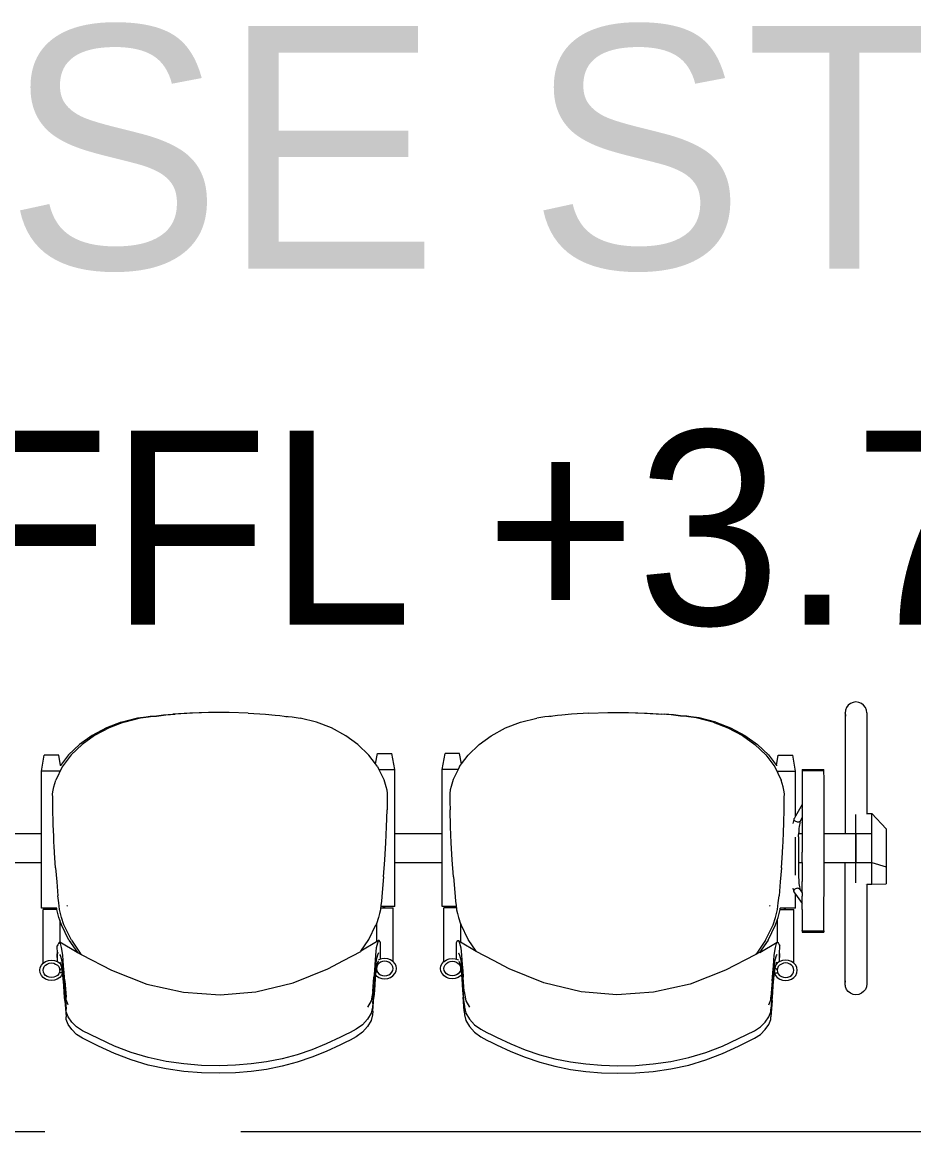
# Model space of a CAD drawing. Header units: millimetres. Extents: x -280308 to 6402717, y -14 to 2073074.
# Drawn here: x 15260 to 16487, y 410823 to 412350 of the extents above; entities that cross this region are included whole.
import ezdxf
from ezdxf.enums import TextEntityAlignment as Align

# ---------------------------------------------------------------- set-up
doc = ezdxf.new("R2010")
doc.units = ezdxf.units.MM
doc.linetypes.add('ACAD_ISO08W100', pattern=[36, 24, -3, 6, -3])
doc.layers.get('0').update_dxf_attribs({"lineweight": 0})
doc.layers.add('A-ANNOTATION', color=144, linetype='Continuous', lineweight=0)
doc.layers.add('A-FURN-EQPM', color=177, linetype='Continuous', lineweight=0)
doc.layers.add('A-TEXT', color=254, linetype='Continuous')
doc.styles.add('Annotative', font='arial.ttf', dxfattribs={"height": 1.25})
doc.styles.get("Standard").update_dxf_attribs({"font": 'arial.ttf'})

# ---------------------------------------------------------------- blocks, each defined once
blk = doc.blocks.new('A$C27accbf0')
at = {"color": 0, "linetype": 'ByBlock', "lineweight": -2}
for p, q in [((249.9, 897.6), (250.5, 917.1)), ((273.7, 917.1), (250.5, 917.1)), ((279.7, 897.6), (273.7, 917.1)), ((326.3, 917.1), (273.7, 917.1)), ((347.2, 897.6), (326.3, 917.1)), ((102.1, 886.2), (99.8, 883.1)), ((105.2, 888.6), (102.1, 886.2)), ((108.9, 890.1), (105.2, 888.6)), ((112.7, 890.6), (108.9, 890.1)), ((249.9, 890.6), (112.7, 890.6)), ((249.9, 890.6), (249.9, 897.6)), ((249.9, 897.6), (279.7, 897.6)), ((249.9, 890.6), (250, 890.6)), ((249.9, 888.6), (249.9, 888.7)), ((279.7, 897.6), (319.7, 897.6)), ((279.7, 876.1), (279.7, 897.6)), ((319.7, 876.1), (319.7, 897.6)), ((319.7, 897.6), (347.2, 897.6)), ((347.2, 890.6), (347.2, 897.6)), ((347.2, 890), (347.2, 890.6)), ((485.7, 890.6), (347.2, 890.6)), ((485.7, 890.6), (489.6, 890.1)), ((489.6, 890.1), (493.2, 888.6)), ((493.2, 888.6), (496.3, 886.2)), ((496.3, 886.2), (498.7, 883.1)), ((98.3, 879.5), (97.8, 875.6)), ((97.8, 875.6), (98.3, 871.7)), ((99.8, 883.1), (98.3, 879.5)), ((98.3, 871.7), (99.8, 868.1)), ((251.6, 875.6), (279.7, 875.6)), ((279.7, 876.1), (319.7, 876.1)), ((279.7, 875.6), (279.7, 876.1)), ((279.7, 875.6), (319.7, 875.6)), ((279.7, 860.6), (279.7, 875.6)), ((319.7, 875.6), (319.7, 876.1)), ((319.7, 860.6), (319.7, 875.6)), ((319.7, 875.6), (345.9, 875.6)), ((498.7, 883.1), (500.2, 879.5)), ((500.2, 871.7), (498.7, 868.1)), ((500.2, 879.5), (500.7, 875.6)), ((500.7, 875.6), (500.2, 871.7)), ((99.8, 868.1), (102.1, 865)), ((102.1, 865), (105.2, 862.6)), ((105.2, 862.6), (108.9, 861.1)), ((108.9, 861.1), (112.7, 860.6)), ((109.4, 861.1), (113, 860.6)), ((112.7, 860.6), (113, 860.6)), ((113, 860.6), (113.1, 860.6)), ((113.3, 860.6), (113.1, 860.6)), ((113.3, 860.6), (117.1, 861.1)), ((113.3, 860.6), (116.6, 861.1)), ((113.3, 860.6), (279.7, 860.6)), ((279.7, 831.7), (279.7, 860.6)), ((319.7, 831.7), (319.7, 860.6)), ((485.2, 860.6), (319.7, 860.6)), ((485.2, 860.6), (481.3, 861.1)), ((485.2, 860.6), (481.9, 861.1)), ((485.4, 860.6), (485.2, 860.6)), ((485.4, 860.6), (485.5, 860.6)), ((489.1, 861.1), (485.5, 860.6)), ((485.5, 860.6), (485.7, 860.6)), ((489.6, 861.1), (485.7, 860.6)), ((493.2, 862.6), (489.6, 861.1)), ((496.3, 865), (493.2, 862.6)), ((498.7, 868.1), (496.3, 865)), ((184.1, 831.6), (184, 831.6)), ((184, 801.7), (184, 831.6)), ((184.3, 831.6), (184.1, 831.6)), ((184.3, 831.6), (184.7, 831.6)), ((184.3, 831.6), (184.3, 831.6)), ((185.2, 831.6), (184.7, 831.6)), ((185.7, 831.6), (185.2, 831.6)), ((185.7, 831.6), (279.7, 831.7)), ((185.7, 801.7), (185.7, 831.6)), ((279.7, 831.7), (319.7, 831.7)), ((319.7, 831.7), (394.3, 831.7)), ((394.3, 831.7), (406.2, 831.6)), ((406.4, 831.6), (406.2, 831.6)), ((406.2, 801.7), (406.2, 831.6)), ((406.4, 831.6), (407.1, 831.6)), ((407.3, 831.6), (407.1, 831.6)), ((407.4, 831.6), (407.3, 831.6)), ((407.4, 831.6), (407.6, 831.6)), ((407.6, 831.6), (407.6, 831.6)), ((407.6, 801.7), (407.6, 831.6)), ((124.5, 792.7), (127.9, 794.3)), ((127.9, 794.3), (131.5, 794.8)), ((131.5, 794.8), (135.1, 794.3)), ((135.1, 794.3), (138.5, 792.7)), ((184.1, 801.7), (184, 801.7)), ((184.3, 801.7), (184.1, 801.7)), ((184.7, 801.7), (184.3, 801.7)), ((184.3, 801.7), (184.3, 801.7)), ((185.2, 801.7), (184.7, 801.7)), ((184.7, 801.7), (184.7, 801.7)), ((185.7, 801.7), (185.2, 801.7)), ((185.2, 801.7), (185.2, 801.7)), ((185.7, 801.7), (185.8, 801.7)), ((185.8, 801.7), (186.4, 801.7)), ((187.2, 801.7), (186.4, 801.7)), ((194.6, 801.7), (187.2, 801.7)), ((196.1, 801.7), (194.6, 801.7)), ((213.8, 801.8), (196.1, 801.7)), ((215.1, 801.8), (213.8, 801.8)), ((215.1, 801.8), (223.2, 801.8)), ((223.2, 801.8), (223.2, 801.8)), ((223.2, 801.8), (233.5, 801.8)), ((236.1, 792.4), (223.2, 801.8)), ((234.5, 801.8), (233.5, 801.8)), ((238.1, 801.8), (234.5, 801.8)), ((238.1, 801.8), (238.2, 801.8)), ((238.2, 801.8), (253.5, 801.8)), ((242.2, 798.8), (238.2, 801.8)), ((242.9, 798.6), (242.2, 798.8)), ((242.6, 798.6), (242.2, 798.8)), ((242.6, 798.6), (243.3, 797.9)), ((244.5, 798.2), (242.9, 798.6)), ((243.3, 797.9), (243.9, 797)), ((243.9, 797), (244.2, 796)), ((244.3, 794.8), (244.1, 793.6)), ((244.2, 796), (244.3, 794.8)), ((246.4, 797.9), (244.5, 798.2)), ((248.5, 797.5), (246.4, 797.9)), ((250.9, 797.2), (248.5, 797.5)), ((253.4, 797), (250.9, 797.2)), ((256.1, 796.8), (253.4, 797)), ((254.2, 801.8), (253.5, 801.8)), ((273.7, 801.8), (254.2, 801.8)), ((259, 796.6), (256.1, 796.8)), ((261.9, 796.5), (259, 796.6)), ((264.8, 796.4), (261.9, 796.5)), ((268, 796.4), (264.8, 796.4)), ((279.7, 796.4), (268, 796.4)), ((274.1, 801.8), (273.7, 801.8)), ((279.7, 801.8), (274.1, 801.8)), ((279.7, 796.4), (279.7, 801.8)), ((279.7, 801.8), (294.1, 801.8)), ((308.9, 796.4), (279.7, 796.4)), ((294.2, 801.8), (294.1, 801.8)), ((314.2, 801.8), (294.2, 801.8)), ((312.2, 796.4), (308.9, 796.4)), ((315.2, 796.5), (312.2, 796.4)), ((314.2, 801.8), (314.4, 801.8)), ((319.7, 801.8), (314.4, 801.8)), ((315.2, 796.5), (318.3, 796.6)), ((319.7, 796.7), (318.3, 796.6)), ((319.7, 796.7), (319.7, 801.8)), ((334.3, 801.8), (319.7, 801.8)), ((321.3, 796.8), (319.7, 796.7)), ((324.1, 797), (321.3, 796.8)), ((326.8, 797.2), (324.1, 797)), ((329.3, 797.5), (326.8, 797.2)), ((331.6, 797.9), (329.3, 797.5)), ((333.6, 798.2), (331.6, 797.9)), ((335.3, 798.6), (333.6, 798.2)), ((334.3, 801.8), (334.7, 801.8)), ((341.9, 801.8), (334.7, 801.8)), ((336.8, 799), (335.3, 798.6)), ((335.5, 796.4), (335.4, 795.2)), ((335.4, 795.2), (335.6, 794.1)), ((335.8, 797.5), (335.5, 796.4)), ((336.4, 798.4), (335.8, 797.5)), ((337.1, 799.1), (336.4, 798.4)), ((337.5, 799.3), (336.8, 799)), ((337.5, 799.3), (337.1, 799.1)), ((341.9, 801.8), (337.5, 799.3)), ((342, 801.8), (341.9, 801.8)), ((354.1, 801.8), (342, 801.8)), ((359.8, 801.8), (343.4, 792.4)), ((354.1, 801.8), (354.9, 801.8)), ((359.8, 801.8), (354.9, 801.8)), ((359.9, 801.8), (359.8, 801.8)), ((373.7, 801.8), (359.9, 801.8)), ((374.8, 801.8), (373.7, 801.8)), ((393, 801.7), (374.8, 801.8)), ((394.3, 801.8), (393, 801.7)), ((404.8, 801.7), (394.3, 801.8)), ((405.9, 801.7), (404.8, 801.7)), ((406.2, 801.7), (405.9, 801.7)), ((406.4, 801.7), (406.2, 801.7)), ((406.7, 801.7), (406.4, 801.7)), ((406.9, 801.7), (406.7, 801.7)), ((407.1, 801.7), (406.9, 801.7)), ((407.3, 801.7), (407.1, 801.7)), ((407.4, 801.7), (407.3, 801.7)), ((407.5, 801.7), (407.4, 801.7)), ((407.6, 801.7), (407.5, 801.7)), ((407.6, 801.7), (407.6, 801.7)), ((117.5, 778.7), (118, 782.9)), ((118, 782.9), (119.4, 786.8)), ((119.4, 786.8), (121.6, 790.1)), ((121.5, 778.7), (121.8, 781.7)), ((121.6, 790.1), (124.5, 792.7)), ((121.8, 781.7), (122.8, 784.5)), ((122.8, 784.5), (124.4, 786.8)), ((124.4, 786.8), (126.5, 788.7)), ((126.5, 788.7), (128.9, 789.8)), ((128.9, 789.8), (131.5, 790.2)), ((131.5, 790.2), (134.1, 789.8)), ((134.1, 789.8), (136.5, 788.7)), ((136.5, 788.7), (138.6, 786.8)), ((138.5, 792.7), (141.3, 790.2)), ((138.6, 786.8), (140.1, 784.5)), ((140.1, 784.5), (141.1, 781.7)), ((141.1, 781.7), (141.5, 778.7)), ((141.3, 790.2), (141.4, 790.1)), ((141.3, 790.2), (215.1, 790.2)), ((141.4, 790.1), (143.6, 786.8)), ((143.6, 786.8), (145, 782.9)), ((145, 782.9), (145.5, 778.7)), ((215.1, 771.2), (215.1, 790.2)), ((217, 792.4), (236.1, 792.4)), ((217, 792.4), (217, 771.4)), ((238.6, 790.6), (236.1, 792.4)), ((239.5, 790.2), (238.6, 790.6)), ((240.5, 790.1), (239.5, 790.2)), ((241, 789.7), (239.5, 790.2)), ((241.4, 790.3), (240.5, 790.1)), ((242.7, 789.3), (241, 789.7)), ((242.3, 790.8), (241.4, 790.3)), ((243.1, 791.5), (242.3, 790.8)), ((244.6, 788.9), (242.7, 789.3)), ((243.7, 792.5), (243.1, 791.5)), ((244.1, 793.6), (243.7, 792.5)), ((262.5, 792.4), (314.7, 792.4)), ((335.4, 789.3), (333.3, 788.9)), ((337.3, 789.7), (335.4, 789.3)), ((335.6, 794.1), (336, 793)), ((336, 793), (336.6, 792)), ((336.6, 792), (337.4, 791.2)), ((338.9, 790.2), (337.3, 789.7)), ((337.4, 791.2), (338.3, 790.7)), ((338.3, 790.7), (339.2, 790.5)), ((340.2, 790.6), (338.9, 790.2)), ((339.2, 790.5), (340.2, 790.6)), ((340.2, 790.6), (341, 791.1)), ((343.4, 792.4), (341, 791.1)), ((343.4, 792.4), (405.6, 792.4)), ((405.6, 792.4), (427.6, 788.6)), ((405.6, 767.5), (405.6, 792.4)), ((427.6, 768.8), (427.6, 788.6)), ((118, 774.5), (117.5, 778.7)), ((119.4, 770.7), (118, 774.5)), ((121.6, 767.3), (119.4, 770.7)), ((121.8, 775.7), (121.5, 778.7)), ((124.5, 764.8), (121.6, 767.3)), ((122.8, 773), (121.8, 775.7)), ((124.4, 770.6), (122.8, 773)), ((126.5, 768.8), (124.4, 770.6)), ((127.4, 763.4), (124.5, 764.8)), ((127.9, 768.1), (126.5, 768.8)), ((128.9, 767.6), (127.9, 768.1)), ((127.9, 763.4), (127.9, 768.1)), ((127.9, 763.4), (134.2, 764.4)), ((131.5, 767.2), (128.9, 767.6)), ((131.5, 767.2), (131.5, 768.1)), ((134.1, 767.6), (131.5, 767.2)), ((132.3, 767), (134.2, 764.4)), ((136.5, 768.8), (134.1, 767.6)), ((134.2, 764.4), (135.3, 764.6)), ((135.3, 764.6), (139.6, 765.8)), ((135.4, 763), (146, 764.6)), ((138.6, 770.6), (136.5, 768.8)), ((140.1, 773), (138.6, 770.6)), ((141.4, 767.3), (139.6, 765.8)), ((139.6, 765.8), (141.1, 766.2)), ((141.1, 775.7), (140.1, 773)), ((141.5, 778.7), (141.1, 775.7)), ((141.1, 766.2), (142.6, 767.2)), ((143.6, 770.6), (141.4, 767.3)), ((145, 774.5), (143.6, 770.7)), ((143.6, 770.6), (154, 770.7)), ((143.6, 770.7), (143.6, 770.6)), ((145.5, 778.7), (145, 774.5)), ((146, 764.6), (151.9, 766.2)), ((148.3, 770.6), (154.2, 770.6)), ((151.9, 766.2), (153.3, 767.2)), ((152.1, 763.1), (162.7, 764.7)), ((153.3, 767.2), (153.4, 767.2)), ((154.2, 770.6), (154, 770.7)), ((154.2, 770.6), (165, 770.7)), ((155.7, 769.9), (154.2, 770.6)), ((155.9, 743.3), (170, 767.2)), ((162.7, 764.7), (168.5, 766.3)), ((166.6, 769.9), (165, 770.7)), ((168.2, 768.9), (166.6, 769.9)), ((169.5, 768), (168.2, 768.9)), ((168.5, 766.3), (170.1, 767.3)), ((170.1, 767.3), (169.5, 768)), ((170, 767.2), (170.1, 767.3)), ((200.3, 767.2), (170, 767.2)), ((172.8, 754.8), (193.9, 765.1)), ((193.9, 765.1), (200.3, 767.2)), ((193.9, 761.6), (204.3, 765.1)), ((200.3, 767.2), (204.3, 768.5)), ((204.3, 768.5), (209.6, 770)), ((204.3, 765.1), (209.6, 766.5)), ((209.6, 770), (215, 771.2)), ((209.6, 766.5), (215, 767.7)), ((215, 771.2), (215.1, 771.2)), ((215, 767.7), (219.7, 768.3)), ((215.1, 778.7), (217, 778.7)), ((215.1, 775.7), (217, 778.7)), ((215.1, 771.2), (217, 771.4)), ((217, 771.3), (217, 771.4)), ((219.7, 768.3), (224.4, 768.8)), ((224.4, 768.8), (233.8, 769.8)), ((253.3, 771.5), (233.8, 769.8)), ((272.5, 773.1), (253.3, 771.5)), ((272.5, 773.1), (293.2, 774.5)), ((293.2, 774.5), (302.6, 775.1)), ((302.6, 775.1), (307.4, 775.3)), ((307.4, 775.3), (312.1, 775.5)), ((312.1, 775.5), (317.3, 775.7)), ((317.3, 775.7), (322.5, 776)), ((322.5, 776), (332.9, 776.3)), ((332.9, 776.3), (354.1, 776.8)), ((354.1, 776.8), (360.8, 776.9)), ((360.8, 776.9), (364.3, 777)), ((364.3, 777), (369.4, 777)), ((369.4, 777), (374.5, 777.1)), ((374.5, 777.1), (379.3, 776.4)), ((379.3, 776.4), (384.1, 775.4)), ((384.1, 775.4), (393.2, 772.8)), ((402.6, 768.3), (393.2, 772.8)), ((411.3, 764.2), (402.6, 768.3)), ((427.9, 751.8), (411.3, 764.2)), ((413.1, 766.3), (413, 766.3)), ((413.1, 766.3), (427.6, 768.8)), ((427.9, 755.3), (413.1, 766.3)), ((43.2, 744.1), (49.8, 750.7)), ((49.8, 750.7), (56.9, 755.6)), ((53.5, 744.1), (60.1, 750.7)), ((56.9, 755.6), (63.9, 758.4)), ((60.1, 750.7), (67.3, 755.6)), ((63.9, 758.4), (67.4, 758.7)), ((67.3, 755.6), (74.2, 758.4)), ((90, 760.4), (67.4, 758.7)), ((74.2, 758.4), (77.8, 758.7)), ((100.5, 760.4), (77.8, 758.7)), ((84, 755.7), (90.9, 758.5)), ((90, 760.4), (100.6, 761.2)), ((90.9, 758.5), (94.5, 758.7)), ((117.1, 760.5), (94.5, 758.7)), ((100.5, 760.4), (111.1, 761.2)), ((100.6, 761.2), (110.6, 761.9)), ((110.6, 761.9), (124.8, 763)), ((111.1, 761.2), (121.1, 761.9)), ((117.1, 760.5), (127.8, 761.3)), ((121.1, 761.9), (135.4, 763)), ((124.8, 763), (127.4, 763.4)), ((127.4, 763.4), (127.9, 763.4)), ((127.8, 761.3), (137.8, 762)), ((137.8, 762), (152.1, 763.1)), ((172.8, 751.3), (155, 739.1)), ((172.8, 754.8), (155.9, 743.1)), ((172.8, 751.3), (193.9, 761.6)), ((219.9, 757.8), (220.5, 756.8)), ((442.3, 740.2), (427.9, 755.3)), ((442.3, 736.7), (427.9, 751.8)), ((27.1, 714.2), (38, 736.2)), ((37.4, 714.2), (48.3, 736.2)), ((38, 736.2), (43.2, 744.1)), ((48.3, 736.2), (53.5, 744.1)), ((152.7, 737), (131.6, 696.3)), ((155.9, 743.1), (152.7, 737)), ((155, 739.1), (152.7, 737)), ((155.9, 743.3), (155.9, 743.1)), ((454.6, 722.9), (442.3, 740.2)), ((454.6, 719.5), (442.3, 736.7)), ((465.3, 702.9), (454.6, 722.9)), ((465.3, 699.5), (454.6, 719.5)), ((16.9, 691.8), (27.1, 714.2)), ((27.2, 691.8), (37.4, 714.2)), ((473, 682.6), (465.3, 702.9)), ((8.1, 668.9), (16.9, 691.8)), ((18.4, 668.9), (27.2, 691.8)), ((131.6, 696.3), (112.5, 647.3)), ((473, 679.2), (465.3, 699.5)), ((473, 682.6), (478.7, 659.7)), ((473, 679.2), (478.7, 656.3)), ((1.1, 645.5), (8.1, 668.9)), ((11.5, 645.5), (18.4, 668.9)), ((478.7, 659.7), (480.4, 648.6)), ((-4.2, 621.1), (1.1, 645.5)), ((6.1, 621.1), (11.5, 645.5)), ((112.5, 647.3), (101.2, 597.2)), ((478.7, 656.3), (480.4, 645.2)), ((480.4, 648.6), (481, 643)), ((480.4, 645.2), (481, 639.6)), ((481, 643), (481.4, 637.4)), ((481, 639.6), (481.4, 634)), ((481.4, 637.4), (482.2, 631.1)), ((481.4, 634), (482.2, 627.6)), ((482.2, 631.1), (482.8, 624.7)), ((482.2, 627.6), (482.8, 621.3)), ((-7.8, 596.7), (-4.2, 621.1)), ((2.5, 596.7), (6.1, 621.1)), ((482.8, 624.7), (484.1, 611.9)), ((482.8, 621.3), (484.1, 608.5)), ((485.5, 588.3), (484.1, 611.9)), ((-9.8, 572.1), (-7.8, 596.7)), ((0.5, 572.1), (2.5, 596.7)), ((101.2, 597.2), (97.8, 546.8)), ((485.5, 584.8), (484.1, 608.5)), ((486.4, 562.8), (485.5, 588.3)), ((486.4, 559.3), (485.5, 584.8)), ((-10.3, 547.3), (-9.8, 572.1)), ((0, 547.3), (0.5, 572.1)), ((486.4, 559.3), (486.4, 562.8)), ((486.4, 537.8), (486.4, 559.3)), ((-9.6, 525.6), (-10.3, 547.3)), ((0.7, 525.6), (0, 547.3)), ((97.8, 546.8), (101.7, 497.7)), ((486.4, 537.7), (486.4, 537.8)), ((486.4, 534.3), (486.4, 537.7)), ((-7.8, 504.1), (-9.6, 525.6)), ((2.5, 504.1), (0.7, 525.6)), ((485.5, 508.1), (486.4, 534.3)), ((-4.9, 482.7), (-7.8, 504.1)), ((5.4, 482.7), (2.5, 504.1)), ((485.5, 508.1), (484, 484)), ((101.7, 497.7), (114.1, 446.1)), ((-0.6, 461.4), (-4.9, 482.7)), ((9.7, 461.4), (5.4, 482.7)), ((484, 484), (482.7, 471.1)), ((4.9, 440.6), (-0.6, 461.4)), ((15.2, 440.6), (9.7, 461.4)), ((481.3, 458.3), (480.9, 452.8)), ((481, 458.3), (480.9, 456.3)), ((482, 464.7), (481.3, 458.3)), ((482.7, 471.1), (482, 464.7)), ((114.1, 446.1), (133.5, 398.3)), ((480.3, 447.4), (478.5, 436.4)), ((480.9, 452.8), (480.3, 447.4)), ((480.9, 456.3), (480.6, 454)), ((11.7, 420.5), (4.9, 440.6)), ((22, 420.5), (15.2, 440.6)), ((472.7, 413.8), (478.5, 436.4)), ((19.8, 400.6), (11.7, 420.5)), ((30.1, 400.6), (22, 420.5)), ((464.9, 393.4), (472.7, 413.8)), ((28.9, 381), (19.8, 400.6)), ((39.2, 381), (30.1, 400.6)), ((133.5, 398.3), (144.9, 376.9)), ((454.2, 373.5), (464.9, 393.4)), ((32.2, 374.4), (28.9, 381)), ((35.5, 367.8), (32.2, 374.4)), ((40, 359.5), (35.5, 367.8)), ((42.5, 374.4), (39.2, 381)), ((45.9, 367.8), (42.5, 374.4)), ((50.3, 359.5), (45.9, 367.8)), ((144.9, 376.9), (157.5, 353.2)), ((442.4, 357.1), (454.2, 373.5)), ((46.1, 350.8), (40, 359.5)), ((56.4, 350.8), (50.3, 359.5)), ((157.8, 352.8), (157.5, 353.2)), ((157.8, 352.8), (173.8, 341.9)), ((170.6, 331.6), (157.8, 352.8)), ((427.7, 341.8), (442.4, 357.1)), ((53.9, 343.7), (46.1, 350.8)), ((62.2, 338.9), (53.9, 343.7)), ((64.3, 343.7), (56.4, 350.8)), ((70.1, 337.1), (62.2, 338.9)), ((72.6, 338.9), (64.3, 343.7)), ((75.3, 336.5), (70.1, 337.1)), ((80.5, 337.1), (72.6, 338.9)), ((75.3, 336.5), (94.6, 335)), ((85.7, 336.5), (80.5, 337.1)), ((89.3, 339), (80.9, 343.8)), ((85.7, 336.5), (105.1, 335)), ((97.2, 337.2), (89.3, 339)), ((102.4, 336.5), (97.2, 337.2)), ((102.4, 336.5), (121.8, 335.1)), ((173.8, 341.9), (193.8, 332.2)), ((415.4, 332.6), (427.7, 341.8)), ((103.8, 334.4), (94.6, 335)), ((112.3, 333.8), (103.8, 334.4)), ((114.2, 334.4), (105.1, 335)), ((125.1, 333), (112.3, 333.8)), ((122.9, 333.8), (114.2, 334.4)), ((120.2, 324.3), (119.8, 320.1)), ((121.6, 328.2), (120.2, 324.3)), ((123.9, 331.5), (121.6, 328.2)), ((130.9, 334.5), (121.8, 335.1)), ((135.7, 333), (122.9, 333.8)), ((124.1, 323.1), (123.8, 320.1)), ((125.4, 332.9), (123.9, 331.5)), ((125.1, 325.9), (124.1, 323.1)), ((125.4, 332.9), (125.1, 333)), ((126.7, 328.3), (125.1, 325.9)), ((130.1, 332.3), (125.4, 332.9)), ((128.8, 330.1), (126.7, 328.3)), ((130.1, 330.8), (128.8, 330.1)), ((130.1, 332.3), (130.1, 330.8)), ((134.3, 331.8), (130.1, 332.3)), ((131.2, 331.3), (130.1, 330.8)), ((139.5, 333.9), (130.9, 334.5)), ((133.8, 331.6), (131.2, 331.3)), ((136.4, 331.3), (133.8, 331.6)), ((133.8, 331.6), (133.8, 330.8)), ((135.1, 331.7), (134.3, 331.8)), ((141.6, 330), (135.1, 331.7)), ((145.7, 331.7), (135.7, 333)), ((138.8, 330.1), (136.4, 331.3)), ((140.8, 328.3), (138.8, 330.1)), ((152.4, 333), (139.5, 333.9)), ((142.4, 325.9), (140.8, 328.3)), ((144.2, 329), (141.6, 330)), ((143.4, 323.1), (142.4, 325.9)), ((143.8, 320.1), (143.4, 323.1)), ((145.9, 328.2), (145.4, 328.9)), ((152.3, 330), (145.7, 331.7)), ((146.7, 325.9), (145.9, 328.2)), ((146.7, 325.9), (150.5, 325.9)), ((147.3, 324.3), (146.7, 325.9)), ((147.8, 320.1), (147.3, 324.3)), ((150.5, 325.9), (151.9, 325.9)), ((150.5, 325.9), (151.9, 325.9)), ((151.9, 325.9), (168.6, 326)), ((155.5, 328.8), (152.3, 330)), ((162.4, 331.7), (152.4, 333)), ((155.6, 328.7), (155.5, 328.8)), ((169, 330.1), (162.4, 331.7)), ((168.6, 326), (169.8, 326.1)), ((172.3, 328.8), (169, 330.1)), ((169.8, 326.1), (170.7, 326.3)), ((172.3, 328.8), (170.6, 331.6)), ((195.5, 331.6), (170.6, 331.6)), ((170.7, 326.3), (172.4, 327.8)), ((172.4, 327.8), (172.3, 328.8)), ((195.5, 331.6), (193.8, 332.2)), ((204.1, 328.7), (195.5, 331.6)), ((209.4, 327.3), (204.1, 328.7)), ((214.8, 326.1), (209.4, 327.3)), ((217.4, 325.8), (214.8, 326.1)), ((219.2, 325.6), (217.4, 325.8)), ((217.4, 325.8), (217.4, 308.6)), ((217.4, 323.1), (219.2, 320.1)), ((220.7, 325.4), (219.2, 325.6)), ((219.2, 325.6), (219.2, 306.4)), ((226.5, 324.7), (220.7, 325.4)), ((238.3, 323.5), (226.5, 324.7)), ((260, 321.7), (238.3, 323.5)), ((260, 321.7), (283.5, 319.9)), ((394, 321.2), (384.5, 318.4)), ((407.9, 328.1), (394, 321.2)), ((412.1, 330.1), (407.9, 328.1)), ((407.9, 328.1), (407.9, 306.4)), ((412.1, 330.1), (415.4, 332.6)), ((415.4, 332.6), (429.9, 330)), ((429.9, 330), (429.9, 310.2)), ((119.8, 320.1), (120.2, 316)), ((120.2, 316), (121.6, 312.1)), ((121.6, 312.1), (123.9, 308.8)), ((123.8, 320.1), (124.1, 317.2)), ((123.9, 308.8), (126.8, 306.2)), ((124.1, 317.2), (125.1, 314.4)), ((125.1, 314.4), (126.7, 312)), ((126.7, 312), (128.8, 310.2)), ((126.8, 306.2), (130.1, 304.6)), ((128.8, 310.2), (131.2, 309)), ((131.2, 309), (133.8, 308.6)), ((133.8, 308.6), (136.4, 309)), ((136.4, 309), (138.8, 310.2)), ((137.4, 304.6), (140.8, 306.2)), ((138.8, 310.2), (140.8, 312)), ((140.8, 312), (142.4, 314.4)), ((140.8, 306.2), (143.5, 308.6)), ((142.4, 314.4), (143.4, 317.2)), ((143.4, 317.2), (143.8, 320.1)), ((143.5, 308.6), (143.7, 308.8)), ((143.5, 308.6), (217.4, 308.6)), ((143.7, 308.8), (145.9, 312.1)), ((145.9, 312.1), (147.3, 316)), ((147.3, 316), (147.8, 320.1)), ((217.4, 320.1), (219.2, 320.1)), ((219.2, 306.4), (279.7, 306.4)), ((279.7, 240.9), (279.7, 306.4)), ((279.7, 306.4), (319.7, 306.4)), ((283.5, 319.9), (307, 318.6)), ((307, 318.6), (329.1, 317.7)), ((319.7, 240.9), (319.7, 306.4)), ((319.7, 306.4), (407.9, 306.4)), ((329.1, 317.7), (352.4, 317)), ((363.5, 316.8), (352.4, 317)), ((369, 316.8), (363.5, 316.8)), ((374.6, 316.7), (369, 316.8)), ((379.6, 317.4), (374.6, 316.7)), ((384.5, 318.4), (379.6, 317.4)), ((407.9, 306.4), (429.9, 310.2)), ((130.1, 304.6), (133.8, 304)), ((133.8, 304), (137.4, 304.6)), ((119.8, 227.2), (120.2, 231.3)), ((120.2, 231.3), (121.6, 235.2)), ((121.6, 235.2), (123.9, 238.5)), ((123.8, 227.2), (124.1, 230.1)), ((123.9, 238.5), (126.8, 241.1)), ((124.1, 230.1), (125.1, 232.9)), ((125.1, 232.9), (126.7, 235.3)), ((126.7, 235.3), (128.8, 237.1)), ((126.8, 241.1), (130.1, 242.7)), ((128.8, 237.1), (131.2, 238.3)), ((130.1, 242.7), (133.8, 243.3)), ((131.2, 238.3), (133.8, 238.7)), ((133.8, 243.3), (137.4, 242.7)), ((133.8, 238.7), (136.4, 238.3)), ((136.4, 238.3), (138.8, 237.1)), ((137.4, 242.7), (140.8, 241.1)), ((138.8, 237.1), (140.8, 235.3)), ((140.8, 241.1), (143.5, 238.7)), ((140.8, 235.3), (142.4, 232.9)), ((142.4, 232.9), (143.4, 230.1)), ((143.4, 230.1), (143.8, 227.2)), ((143.5, 238.7), (143.7, 238.5)), ((143.5, 238.7), (217.4, 238.7)), ((143.7, 238.5), (145.9, 235.2)), ((145.9, 235.2), (147.3, 231.3)), ((147.3, 231.3), (147.8, 227.2)), ((217.4, 221.5), (217.4, 238.7)), ((219.2, 240.9), (279.7, 240.9)), ((219.2, 240.9), (219.2, 221.7)), ((279.7, 240.9), (319.7, 240.9)), ((307, 228.7), (329.1, 229.6)), ((319.7, 240.9), (407.9, 240.9)), ((329.1, 229.6), (352.4, 230.3)), ((363.5, 230.5), (352.4, 230.3)), ((369, 230.6), (363.5, 230.5)), ((374.6, 230.6), (369, 230.6)), ((379.6, 229.9), (374.6, 230.6)), ((384.5, 228.9), (379.6, 229.9)), ((407.9, 240.9), (429.9, 237.1)), ((407.9, 219.2), (407.9, 240.9)), ((429.9, 217.3), (429.9, 237.1)), ((125.1, 214.4), (112.3, 213.5)), ((120.2, 223), (119.8, 227.2)), ((121.6, 219.1), (120.2, 223)), ((123.9, 215.8), (121.6, 219.1)), ((135.7, 214.4), (122.9, 213.5)), ((124.1, 224.2), (123.8, 227.2)), ((125.4, 214.4), (123.9, 215.8)), ((125.1, 221.4), (124.1, 224.2)), ((126.7, 219), (125.1, 221.4)), ((125.4, 214.4), (125.1, 214.4)), ((130.1, 215), (125.4, 214.4)), ((128.8, 217.2), (126.7, 219)), ((130.1, 216.5), (128.8, 217.2)), ((131.2, 216.1), (130.1, 216.5)), ((130.1, 215), (130.1, 216.5)), ((134.3, 215.5), (130.1, 215)), ((133.8, 215.7), (131.2, 216.1)), ((133.8, 215.7), (133.8, 216.5)), ((136.4, 216.1), (133.8, 215.7)), ((135.1, 215.6), (134.3, 215.5)), ((141.6, 217.3), (135.1, 215.6)), ((145.7, 215.6), (135.7, 214.4)), ((138.8, 217.2), (136.4, 216.1)), ((140.8, 219), (138.8, 217.2)), ((152.4, 214.3), (139.5, 213.4)), ((142.4, 221.4), (140.8, 219)), ((144.2, 218.3), (141.6, 217.3)), ((143.4, 224.2), (142.4, 221.4)), ((143.8, 227.2), (143.4, 224.2)), ((145.9, 219.1), (145.4, 218.4)), ((152.3, 217.3), (145.7, 215.6)), ((146.7, 221.4), (145.9, 219.1)), ((147.3, 223), (146.7, 221.4)), ((146.7, 221.4), (150.5, 221.4)), ((147.8, 227.2), (147.3, 223)), ((150.5, 221.4), (151.9, 221.4)), ((150.5, 221.4), (151.9, 221.4)), ((151.9, 221.4), (168.6, 221.3)), ((155.5, 218.5), (152.3, 217.3)), ((162.4, 215.6), (152.4, 214.3)), ((155.6, 218.6), (155.5, 218.5)), ((170.6, 215.7), (157.8, 194.5)), ((169, 217.2), (162.4, 215.6)), ((168.6, 221.3), (169.8, 221.2)), ((172.3, 218.5), (169, 217.2)), ((169.8, 221.2), (170.7, 221)), ((172.3, 218.5), (170.6, 215.7)), ((195.5, 215.7), (170.6, 215.7)), ((170.7, 221), (172.4, 219.5)), ((172.4, 219.5), (172.3, 218.5)), ((173.8, 205.5), (193.8, 215.1)), ((195.5, 215.7), (193.8, 215.1)), ((204.1, 218.6), (195.5, 215.7)), ((209.4, 220), (204.1, 218.6)), ((214.8, 221.2), (209.4, 220)), ((217.4, 221.5), (214.8, 221.2)), ((217.4, 227.2), (219.2, 227.2)), ((217.4, 224.2), (219.2, 227.2)), ((219.2, 221.7), (217.4, 221.5)), ((220.7, 221.9), (219.2, 221.7)), ((226.5, 222.6), (220.7, 221.9)), ((238.3, 223.8), (226.5, 222.6)), ((260, 225.6), (238.3, 223.8)), ((260, 225.6), (283.5, 227.4)), ((283.5, 227.4), (307, 228.7)), ((394, 226.1), (384.5, 228.9)), ((407.9, 219.2), (394, 226.1)), ((412.1, 217.2), (407.9, 219.2)), ((412.1, 217.2), (415.4, 214.7)), ((415.4, 214.7), (429.9, 217.3)), ((415.4, 214.7), (427.7, 205.5)), ((53.9, 203.6), (46.1, 196.5)), ((62.2, 208.4), (53.9, 203.6)), ((64.3, 203.6), (56.4, 196.5)), ((70.1, 210.2), (62.2, 208.4)), ((72.6, 208.4), (64.3, 203.6)), ((75.3, 210.8), (70.1, 210.2)), ((80.5, 210.2), (72.6, 208.4)), ((75.3, 210.8), (94.6, 212.3)), ((85.7, 210.8), (80.5, 210.2)), ((89.3, 208.3), (80.9, 203.6)), ((85.7, 210.8), (105.1, 212.3)), ((97.2, 210.1), (89.3, 208.3)), ((103.8, 212.9), (94.6, 212.3)), ((102.4, 210.8), (97.2, 210.1)), ((102.4, 210.8), (121.8, 212.2)), ((112.3, 213.5), (103.8, 212.9)), ((114.2, 212.9), (105.1, 212.3)), ((122.9, 213.5), (114.2, 212.9)), ((130.9, 212.9), (121.8, 212.2)), ((139.5, 213.4), (130.9, 212.9)), ((157.8, 194.5), (173.8, 205.5)), ((427.7, 205.5), (442.4, 190.2)), ((40, 187.8), (35.5, 179.5)), ((46.1, 196.5), (40, 187.8)), ((50.3, 187.8), (45.9, 179.5)), ((56.4, 196.5), (50.3, 187.8)), ((144.9, 170.4), (157.5, 194.1)), ((157.8, 194.5), (157.5, 194.1)), ((442.4, 190.2), (454.2, 173.8)), ((32.2, 172.9), (28.9, 166.3)), ((35.5, 179.5), (32.2, 172.9)), ((42.5, 172.9), (39.2, 166.3)), ((45.9, 179.5), (42.5, 172.9)), ((133.5, 149), (144.9, 170.4)), ((454.2, 173.8), (464.9, 153.9)), ((28.9, 166.3), (19.8, 146.7)), ((39.2, 166.3), (30.1, 146.7)), ((464.9, 153.9), (472.7, 133.5)), ((19.8, 146.7), (11.7, 126.9)), ((30.1, 146.7), (22, 126.9)), ((114.1, 101.2), (133.5, 149)), ((11.7, 126.9), (4.9, 106.7)), ((22, 126.9), (15.2, 106.7)), ((472.7, 133.5), (478.5, 110.9)), ((480.3, 99.9), (478.5, 110.9)), ((4.9, 106.7), (-0.6, 85.9)), ((15.2, 106.7), (9.7, 85.9)), ((101.7, 49.6), (114.1, 101.2)), ((480.9, 94.5), (480.3, 99.9)), ((480.9, 91), (480.6, 93.3)), ((481.3, 89), (480.9, 94.5)), ((-0.6, 85.9), (-4.9, 64.6)), ((9.7, 85.9), (5.4, 64.6)), ((481, 89), (480.9, 91)), ((482, 82.6), (481.3, 89)), ((482.7, 76.2), (482, 82.6)), ((-4.9, 64.6), (-7.8, 43.2)), ((5.4, 64.6), (2.5, 43.2)), ((484, 63.3), (482.7, 76.2)), ((485.5, 39.2), (484, 63.3)), ((97.8, 0.5), (101.7, 49.6)), ((-7.8, 43.2), (-9.6, 21.7)), ((2.5, 43.2), (0.7, 21.7)), ((485.5, 39.2), (486.4, 13)), ((-9.6, 21.7), (-10.3, 0)), ((0.7, 21.7), (0, 0)), ((-10.3, 0), (-9.8, -24.8)), ((0, 0), (0.5, -24.8)), ((101.2, -49.9), (97.8, 0.5)), ((486.4, 13), (486.4, 9.6)), ((486.4, 9.6), (486.4, 9.6)), ((486.4, 9.6), (486.4, -12)), ((486.4, -12), (485.5, -37.5)), ((486.4, -12), (486.4, -15.5)), ((-9.8, -24.8), (-7.8, -49.4)), ((0.5, -24.8), (2.5, -49.4)), ((486.4, -15.5), (485.5, -41)), ((485.5, -37.5), (484.1, -61.2)), ((485.5, -41), (484.1, -64.6)), ((-7.8, -49.4), (-4.2, -73.8)), ((2.5, -49.4), (6.1, -73.8)), ((112.5, -100), (101.2, -49.9)), ((-4.2, -73.8), (1.1, -98.2)), ((6.1, -73.8), (11.5, -98.2)), ((482.2, -80.3), (482.8, -74)), ((482.8, -74), (484.1, -61.2)), ((482.8, -77.4), (484.1, -64.6)), ((481, -92.3), (481.4, -86.7)), ((481, -95.7), (481.4, -90.1)), ((481.4, -86.7), (482.2, -80.3)), ((481.4, -90.1), (482.2, -83.8)), ((482.2, -83.8), (482.8, -77.4)), ((1.1, -98.2), (8.1, -121.6)), ((11.5, -98.2), (18.4, -121.6)), ((131.6, -149), (112.5, -100)), ((478.7, -108.9), (480.4, -97.9)), ((478.7, -112.4), (480.4, -101.3)), ((480.4, -97.9), (481, -92.3)), ((480.4, -101.3), (481, -95.7)), ((8.1, -121.6), (16.9, -144.5)), ((18.4, -121.6), (27.2, -144.5)), ((473, -131.9), (478.7, -108.9)), ((473, -135.3), (478.7, -112.4)), ((473, -131.9), (465.3, -152.2)), ((473, -135.3), (465.3, -155.6)), ((16.9, -144.5), (27.1, -166.9)), ((27.2, -144.5), (37.4, -166.9)), ((152.7, -189.7), (131.6, -149)), ((465.3, -152.2), (454.6, -172.2)), ((27.1, -166.9), (38, -188.9)), ((37.4, -166.9), (48.3, -188.9)), ((465.3, -155.6), (454.6, -175.6)), ((454.6, -172.2), (442.3, -189.4)), ((454.6, -175.6), (442.3, -192.9)), ((38, -188.9), (43.2, -196.8)), ((43.2, -196.8), (49.8, -203.4)), ((48.3, -188.9), (53.5, -196.8)), ((53.5, -196.8), (60.1, -203.4)), ((155, -191.8), (152.7, -189.7)), ((155.8, -195.8), (152.7, -189.7)), ((172.8, -204), (155, -191.8)), ((172.8, -207.5), (155.8, -195.8)), ((155.9, -196), (155.8, -195.8)), ((155.9, -196), (170, -219.9)), ((442.3, -189.4), (427.9, -204.5)), ((442.3, -192.9), (427.9, -208)), ((49.8, -203.4), (56.9, -208.3)), ((56.9, -208.3), (63.9, -211.1)), ((60.1, -203.4), (67.3, -208.3)), ((63.9, -211.1), (67.4, -211.3)), ((67.3, -208.3), (74.2, -211.1)), ((90, -213.1), (67.4, -211.3)), ((74.2, -211.1), (77.8, -211.3)), ((100.5, -213.1), (77.8, -211.3)), ((84, -208.4), (90.9, -211.2)), ((90, -213.1), (100.6, -213.9)), ((90.9, -211.2), (94.5, -211.4)), ((117.1, -213.2), (94.5, -211.4)), ((100.5, -213.1), (111.1, -213.9)), ((117.1, -213.2), (127.8, -214)), ((172.8, -204), (193.9, -214.3)), ((172.8, -207.5), (193.9, -217.7)), ((219.9, -210.5), (220.5, -209.5)), ((427.9, -204.5), (411.3, -216.9)), ((427.9, -208), (413.1, -219)), ((100.6, -213.9), (110.6, -214.6)), ((110.6, -214.6), (124.8, -215.7)), ((111.1, -213.9), (121.1, -214.6)), ((118, -227.2), (117.5, -231.4)), ((119.4, -223.4), (118, -227.2)), ((121.6, -220), (119.4, -223.4)), ((121.1, -214.6), (135.4, -215.7)), ((121.8, -228.4), (121.5, -231.4)), ((124.5, -217.5), (121.6, -220)), ((122.8, -225.7), (121.8, -228.4)), ((124.4, -223.3), (122.8, -225.7)), ((126.5, -221.4), (124.4, -223.3)), ((127.4, -216.1), (124.5, -217.5)), ((124.8, -215.7), (127.4, -216.1)), ((127.9, -220.8), (126.5, -221.4)), ((127.4, -216.1), (127.9, -216.1)), ((127.8, -214), (137.8, -214.7)), ((127.9, -216.1), (127.9, -220.8)), ((127.9, -216.1), (134.2, -217.1)), ((128.9, -220.3), (127.9, -220.8)), ((131.5, -219.9), (128.9, -220.3)), ((134.1, -220.3), (131.5, -219.9)), ((131.5, -219.9), (131.5, -220.8)), ((132.3, -219.7), (134.2, -217.1)), ((136.5, -221.4), (134.1, -220.3)), ((134.2, -217.1), (135.3, -217.3)), ((135.3, -217.3), (139.6, -218.5)), ((135.4, -215.7), (146, -217.3)), ((138.6, -223.3), (136.5, -221.4)), ((137.8, -214.7), (152.1, -215.7)), ((140.1, -225.7), (138.6, -223.3)), ((141.4, -220), (139.6, -218.5)), ((139.6, -218.5), (141.1, -218.9)), ((141.1, -228.4), (140.1, -225.7)), ((141.1, -218.9), (142.6, -219.9)), ((141.5, -231.4), (141.1, -228.4)), ((143.6, -223.3), (141.4, -220)), ((143.6, -223.3), (154, -223.4)), ((143.6, -223.4), (143.6, -223.3)), ((145, -227.2), (143.6, -223.4)), ((145.5, -231.4), (145, -227.2)), ((146, -217.3), (151.9, -218.9)), ((148.3, -223.3), (154.2, -223.3)), ((151.9, -218.9), (153.3, -219.9)), ((152.1, -215.7), (162.7, -217.4)), ((153.3, -219.9), (153.4, -219.9)), ((154.2, -223.3), (154, -223.4)), ((155.7, -222.6), (154.2, -223.3)), ((154.2, -223.3), (165, -223.4)), ((162.7, -217.4), (168.5, -219)), ((166.6, -222.6), (165, -223.4)), ((168.2, -221.6), (166.6, -222.6)), ((169.5, -220.7), (168.2, -221.6)), ((168.5, -219), (170.1, -220)), ((170.1, -220), (169.5, -220.7)), ((170, -219.9), (170.1, -220)), ((200.3, -219.9), (170, -219.9)), ((193.9, -214.3), (204.3, -217.8)), ((193.9, -217.7), (200.3, -219.9)), ((200.3, -219.9), (204.3, -221.2)), ((204.3, -217.8), (209.6, -219.2)), ((204.3, -221.2), (209.6, -222.7)), ((209.6, -219.2), (215, -220.4)), ((209.6, -222.7), (215, -223.9)), ((215, -220.4), (219.7, -221)), ((215, -223.9), (215.1, -223.9)), ((215.1, -223.9), (217, -224.1)), ((215.1, -223.9), (215.1, -242.9)), ((215.1, -228.4), (217, -231.4)), ((217, -224), (217, -224.1)), ((217, -224.1), (217, -245.1)), ((219.7, -221), (224.4, -221.5)), ((224.4, -221.5), (233.8, -222.5)), ((253.3, -224.2), (233.8, -222.5)), ((272.5, -225.8), (253.3, -224.2)), ((272.5, -225.8), (293.2, -227.2)), ((293.2, -227.2), (302.6, -227.8)), ((302.6, -227.8), (307.4, -228)), ((307.4, -228), (312.1, -228.2)), ((312.1, -228.2), (317.3, -228.4)), ((317.3, -228.4), (322.5, -228.6)), ((322.5, -228.6), (332.9, -229)), ((332.9, -229), (354.1, -229.5)), ((374.5, -229.8), (379.3, -229.1)), ((379.3, -229.1), (384.1, -228.1)), ((384.1, -228.1), (393.2, -225.5)), ((411.3, -216.9), (393.2, -225.5)), ((405.6, -220.2), (405.6, -245.1)), ((413.1, -219), (413, -219)), ((413.1, -219), (427.6, -221.5)), ((427.6, -221.5), (427.6, -241.3)), ((117.5, -231.4), (118, -235.6)), ((118, -235.6), (119.4, -239.5)), ((119.4, -239.5), (121.6, -242.8)), ((121.5, -231.4), (121.8, -234.4)), ((121.6, -242.8), (124.5, -245.3)), ((121.8, -234.4), (122.8, -237.2)), ((122.8, -237.2), (124.4, -239.5)), ((124.4, -239.5), (126.5, -241.4)), ((126.5, -241.4), (128.9, -242.5)), ((128.9, -242.5), (131.5, -242.9)), ((131.5, -242.9), (134.1, -242.5)), ((134.1, -242.5), (136.5, -241.4)), ((136.5, -241.4), (138.6, -239.5)), ((138.5, -245.3), (141.3, -242.9)), ((138.6, -239.5), (140.1, -237.2)), ((140.1, -237.2), (141.1, -234.4)), ((141.1, -234.4), (141.5, -231.4)), ((141.3, -242.9), (141.4, -242.8)), ((141.3, -242.9), (215.1, -242.9)), ((141.4, -242.8), (143.6, -239.5)), ((143.6, -239.5), (145, -235.6)), ((145, -235.6), (145.5, -231.4)), ((215.1, -231.4), (217, -231.4)), ((354.1, -229.5), (360.8, -229.6)), ((360.8, -229.6), (364.3, -229.7)), ((364.3, -229.7), (369.4, -229.7)), ((369.4, -229.7), (374.5, -229.8)), ((405.6, -245.1), (427.6, -241.3)), ((124.5, -245.3), (127.9, -247)), ((127.9, -247), (131.5, -247.5)), ((131.5, -247.5), (135.1, -247)), ((135.1, -247), (138.5, -245.3)), ((217, -245.1), (279.7, -245.1)), ((279.7, -305.1), (279.7, -245.1)), ((279.7, -245.1), (319.7, -245.1)), ((319.7, -305.1), (319.7, -245.1)), ((319.7, -245.1), (405.6, -245.1))]:
    blk.add_line(p, q, dxfattribs=at)
blk = doc.blocks.new('A$C4404b510')
at = {"layer": 'A-FURN-EQPM', "color": 0, "linetype": 'ByBlock', "lineweight": -2, "ltscale": 0.25, "xscale": -1, "rotation": 270}
blk.add_blockref('A$C27accbf0', (43223.5, 5915.8), dxfattribs=at)
blk = doc.blocks.new('*U539')
at = {"layer": 'A-ANNOTATION', "linetype": 'ACAD_ISO08W100', "ltscale": 0.25}
blk.add_lwpolyline([(0, -7.6411), (0, -228.3482)], dxfattribs=at)
at = {"layer": 'A-TEXT'}
blk.add_attdef('N', text='', height=0.9, dxfattribs=at).set_placement((0, 2.75), align=Align.MIDDLE_CENTER)
blk = doc.blocks.new('A$Cf37525da')
at = {"color": 124, "xscale": -360.0000000000001, "yscale": 360.0000000000001, "zscale": 360.0000000000001, "rotation": 270}
blk.add_blockref('*U539', (4643.8, -13700), dxfattribs=at)
blk = doc.blocks.new('2')
at = {"ltscale": 0.25}
blk.add_blockref('A$Cf37525da', (22307.9, 424523.3), dxfattribs=at)
at = {"layer": 'A-FURN-EQPM', "ltscale": 0.25}
blk.add_blockref('A$C4404b510', (-27691.9, 404998.3), dxfattribs=at)
at = {"layer": 'A-TEXT', "ltscale": 0.25, "insert": (13414.6, 412345.3), "char_height": 267.3, "attachment_point": 1, "style": 'Annotative'}
blk.add_mtext_dynamic_manual_height_columns('\\pxqc;{\\fCentury Gothic|b0|i0|c0|p34;\\H1.25x;NURSE STATION\\P\\H0.8x;FFL +3.700}', width=5332.382, gutter_width=1670.6, heights=[0], dxfattribs=at)

msp = doc.modelspace()

# ---------------------------------------------------------------- block references
msp.add_blockref('2', (0, 0))

doc.saveas('drawing.dxf')
